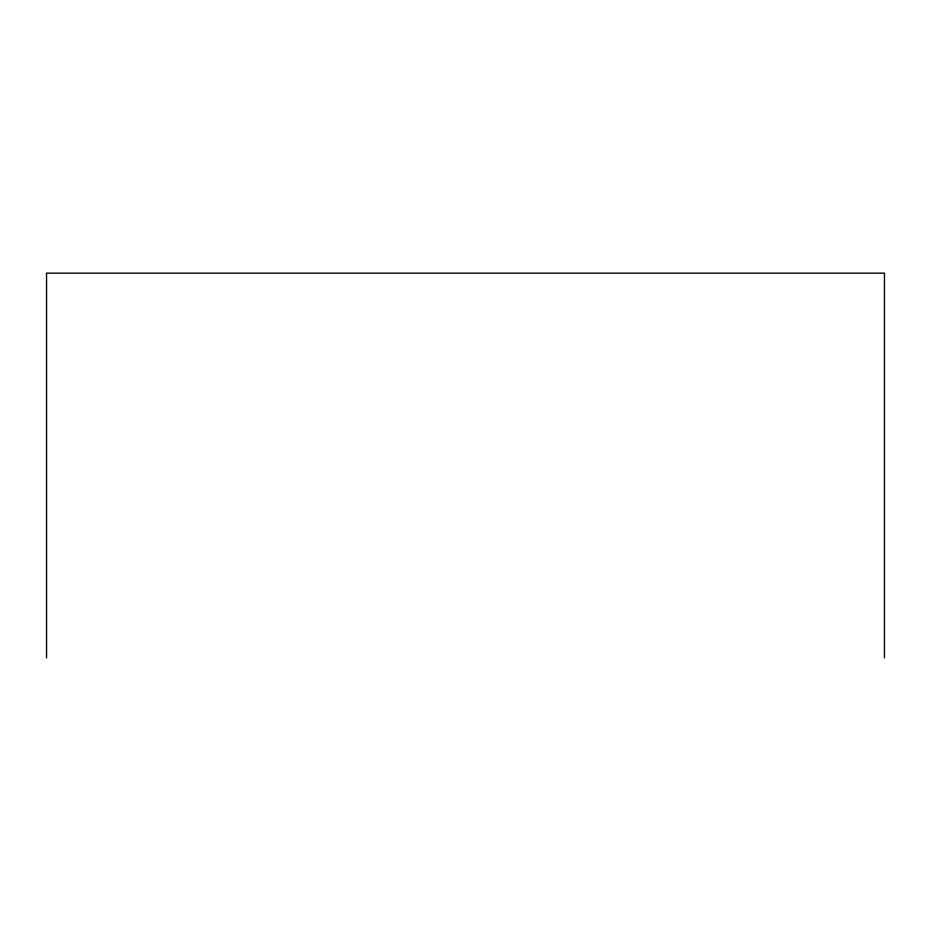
<?xml version="1.0" encoding="UTF-8"?>
<svg xmlns="http://www.w3.org/2000/svg" width="931" height="931" viewBox="0 0 931 931"><rect width="100%" height="100%" fill="white"/><g stroke="black" fill="none" stroke-linecap="round" stroke-linejoin="round"><path stroke-width="1.4" d="M884.45 657.856L884.45 273.144L46.55 273.144L46.55 657.856"/></g></svg>
